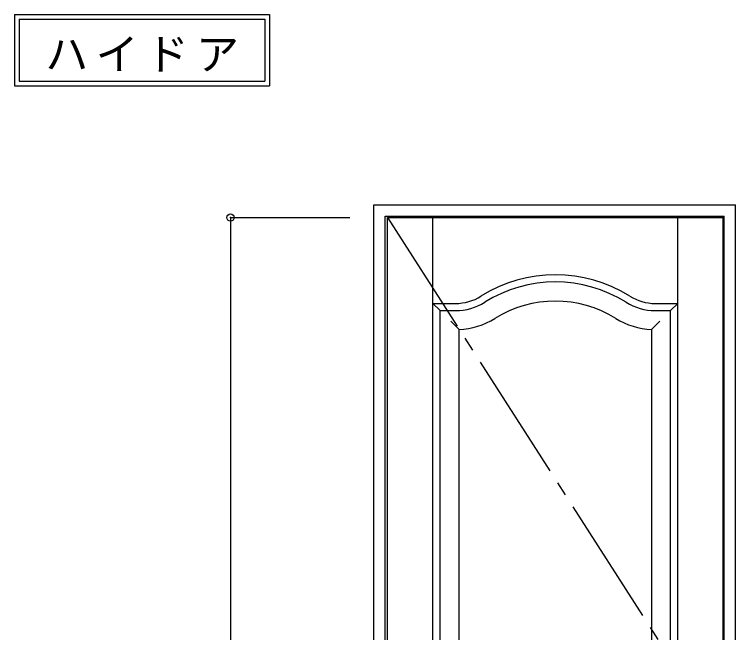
# Model space of a CAD drawing. Units: millimetres, scale not verified. Extents: x -6000 to 5700, y -4307 to 4175.
# Drawn here: x -987 to 524, y -1351 to -56 of the extents above; entities that cross this region are included whole.
import ezdxf

# ---------------------------------------------------------------- set-up
doc = ezdxf.new("R2010")
doc.units = ezdxf.units.MM
doc.header["$LTSCALE"] = 30
doc.header["$PDMODE"] = 32
doc.header["$PDSIZE"] = 15
doc.linetypes.add('CHAIN2', pattern=[12, 9, -1, 1, -1])
for name, color, linetype in [('0-2_扉', 7, 'Continuous'), ('0-4_枠', 3, 'Continuous'), ('0-7', 7, 'CHAIN2'), ('0-A_文字', 7, 'Continuous'), ('0-B_寸法', 7, 'Continuous')]:
    doc.layers.add(name, color=color, linetype=linetype)
doc.styles.add('ＭＳ ゴシック', font='')
doc.styles.get('ＭＳ ゴシック').set_extended_font_data('MS Gothic')

msp = doc.modelspace()

# ---------------------------------------------------------------- linework, layer by layer
at = {"layer": '0-2_扉'}
for p, q in [((-205.2, -481.25), (497.8, -481.25)), ((-205.2, -2676.25), (-205.2, -481.25)), ((-110.2, -1714.27), (-110.2, -481.25)), ((402.8, -2676.25), (402.8, -481.25)), ((497.8, -2676.25), (497.8, -481.25)), ((-110.2, -661.25), (-62.77, -661.25)), ((-110.2, -661.25), (-95.2, -676.25)), ((355.02, -661.25), (402.8, -661.25)), ((387.8, -676.25), (402.8, -661.25)), ((-95.2, -676.25), (-62.77, -676.25)), ((-95.2, -1707.73), (-95.2, -676.25)), ((355.41, -676.25), (387.8, -676.25)), ((387.8, -1861.25), (387.8, -676.25)), ((-72.88, -698.39), (-55.2, -716.07)), ((365.48, -698.39), (347.8, -716.07)), ((-55.2, -1698.89), (-55.2, -716.07)), ((347.8, -716.07), (347.8, -1821.25)), ((-95.01, -799.25), (-95.2, -799.25)), ((-95.01, -799.25), (-95.2, -799.25))]:
    msp.add_line(p, q, dxfattribs=at)
for centre, radius, start, end in [((146.3, -895.26), 294.01, 57.96451, 122.03549), ((146.3, -895.26), 279.01, 57.96451, 122.03549), ((-62.7, -561.25), 100, 270, 302.03549), ((355.3, -561.25), 100, 237.96451, 269.83906), ((-62.7, -561.25), 115, 270, 302.03549), ((146.3, -895.26), 239.01, 57.96451, 122.03549), ((355.3, -561.25), 115, 237.96451, 270.05614), ((-62.7, -561.25), 155, 272.77346, 302.03549), ((355.3, -561.25), 155, 237.96451, 267.22651)]:
    msp.add_arc(centre, radius, start, end, dxfattribs=at)
at = {"layer": '0-4_枠'}
for p, q in [((-234.2, -454.25), (523.8, -454.25)), ((-234.2, -2701.25), (-234.2, -454.25)), ((523.8, -2701.25), (523.8, -454.25)), ((-210.2, -478.25), (499.8, -478.25)), ((-210.2, -2701.25), (-210.2, -478.25)), ((499.8, -2701.25), (499.8, -478.25))]:
    msp.add_line(p, q, dxfattribs=at)
at = {"layer": '0-7'}
msp.add_line((-205.2, -481.25), (497.8, -1578.75), dxfattribs=at)
at = {"layer": '0-A_文字'}
for p, q in [((-986.8, -55.5), (-986.8, -205.5)), ((-976.8, -65.5), (-462.47, -65.5)), ((-462.47, -65.5), (-462.47, -195.5)), ((-986.8, -205.5), (-452.47, -205.5))]:
    msp.add_line(p, q, dxfattribs=at)
for points in [[(-986.8, -55.5), (-452.47, -55.5), (-452.47, -205.5)], [(-976.8, -65.5), (-976.8, -195.5), (-462.47, -195.5)]]:
    msp.add_lwpolyline(points, dxfattribs=at)
at = {"layer": '0-B_寸法', "color": 4}
for q in [(-284.2, -481.25), (-534.2, -2676.25)]:
    msp.add_line((-534.2, -481.25), q, dxfattribs=at)
at = {"layer": '0-B_寸法'}
msp.add_point((-534.2, -481.25), dxfattribs=at)

# ---------------------------------------------------------------- texts
at = {"layer": '0-A_文字', "insert": (-922.14, -175.5), "char_height": 65.98, "attachment_point": 7, "style": 'ＭＳ ゴシック'}
msp.add_mtext('\\T1.17;ハイドア', dxfattribs=at)

doc.saveas('drawing.dxf')
